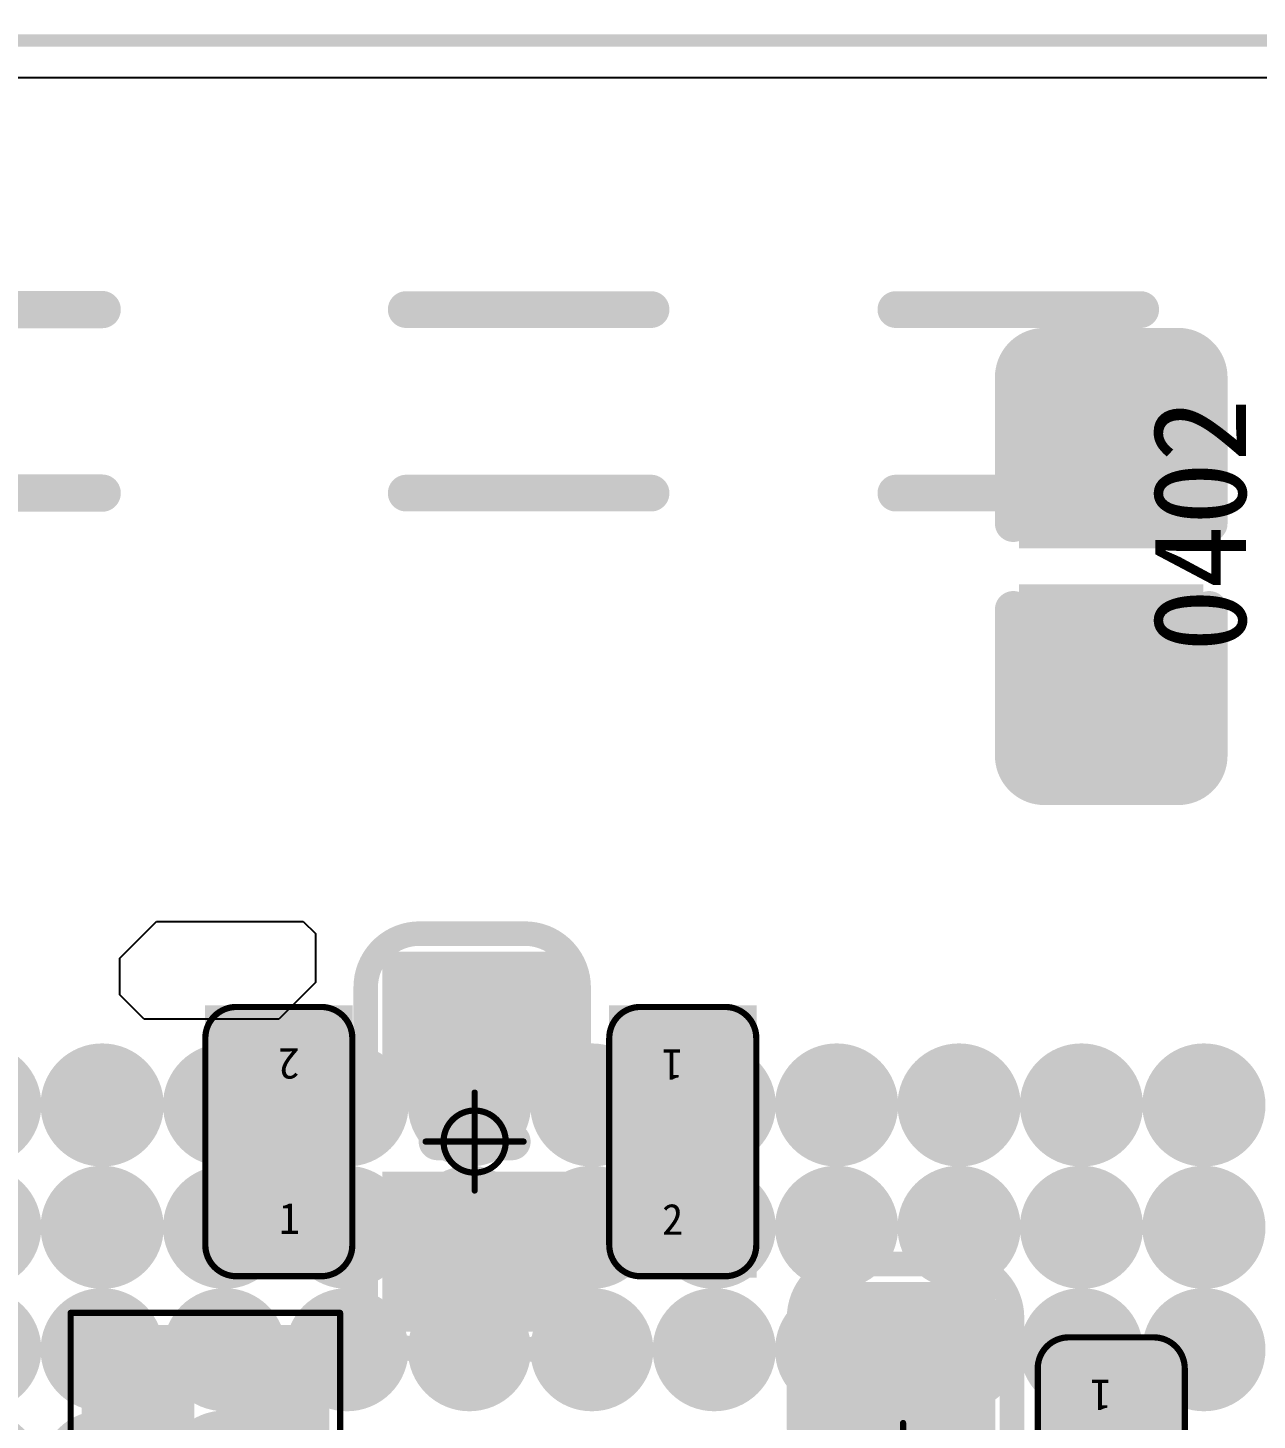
# Model space of a CAD drawing. Header units: millimetres. Extents: x 7.33 to 10.08, y 7.01 to 8.78.
# Drawn here: x 8.8348 to 9.0325, y 8.5606 to 8.7846 of the extents above; entities that cross this region are included whole.
import ezdxf

# ---------------------------------------------------------------- set-up
doc = ezdxf.new("R2010")
doc.units = ezdxf.units.MM
doc.header["$MEASUREMENT"] = 0
for name, color, linetype in [('BottomLayer', 5, 'Continuous'), ('BottomOverlay', 54, 'Continuous'), ('BottomPaste', 16, 'Continuous'), ('BottomSolder', 6, 'Continuous'), ('KeepOutLayer', 6, 'Continuous'), ('Mechanical1', 6, 'Continuous'), ('Mechanical15', 56, 'Continuous'), ('Mechanical20', 56, 'Continuous'), ('MidLayer5', 130, 'Continuous'), ('MidLayer6', 216, 'Continuous'), ('TopLayer', 1, 'Continuous'), ('TopOverlay', 2, 'Continuous'), ('TopPaste', 8, 'Continuous'), ('TopSolder', 216, 'Continuous')]:
    doc.layers.add(name, color=color, linetype=linetype)

# ---------------------------------------------------------------- blocks, each defined once
blk = doc.blocks.new('BGA153_13RX11R5X0R9_2L_B_15')
at = {"layer": 'BottomLayer', "const_width": 0.00591}
for points in [[(-0.11122, 0.12795, 1), (-0.10532, 0.12795, 1)], [(-0.09153, 0.12795, 1), (-0.08563, 0.12795, 1)], [(-0.07185, 0.12795, 1), (-0.06595, 0.12795, 1)], [(-0.05216, 0.12795, 1), (-0.04626, 0.12795, 1)], [(-0.03248, 0.12795, 1), (-0.02658, 0.12795, 1)], [(-0.01279, 0.12795, 1), (-0.00689, 0.12795, 1)], [(0.00689, 0.12795, 1), (0.01279, 0.12795, 1)], [(0.02658, 0.12795, 1), (0.03248, 0.12795, 1)], [(0.04626, 0.12795, 1), (0.05216, 0.12795, 1)], [(0.06595, 0.12795, 1), (0.07185, 0.12795, 1)], [(-0.11122, 0.10827, 1), (-0.10532, 0.10827, 1)], [(-0.09153, 0.10827, 1), (-0.08563, 0.10827, 1)], [(-0.07185, 0.10827, 1), (-0.06595, 0.10827, 1)], [(-0.05216, 0.10827, 1), (-0.04626, 0.10827, 1)], [(-0.03248, 0.10827, 1), (-0.02658, 0.10827, 1)], [(-0.01279, 0.10827, 1), (-0.00689, 0.10827, 1)], [(0.00689, 0.10827, 1), (0.01279, 0.10827, 1)], [(0.02658, 0.10827, 1), (0.03248, 0.10827, 1)], [(0.04626, 0.10827, 1), (0.05216, 0.10827, 1)], [(0.06595, 0.10827, 1), (0.07185, 0.10827, 1)], [(-0.11122, 0.08858, 1), (-0.10532, 0.08858, 1)], [(-0.09153, 0.08858, 1), (-0.08563, 0.08858, 1)], [(-0.07185, 0.08858, 1), (-0.06595, 0.08858, 1)], [(-0.05216, 0.08858, 1), (-0.04626, 0.08858, 1)], [(-0.03248, 0.08858, 1), (-0.02658, 0.08858, 1)], [(-0.01279, 0.08858, 1), (-0.00689, 0.08858, 1)], [(0.00689, 0.08858, 1), (0.01279, 0.08858, 1)], [(0.02658, 0.08858, 1), (0.03248, 0.08858, 1)], [(0.04626, 0.08858, 1), (0.05216, 0.08858, 1)], [(0.06595, 0.08858, 1), (0.07185, 0.08858, 1)]]:
    blk.add_lwpolyline(points, format="xyb", close=True, dxfattribs=at)
at = {"layer": 'BottomOverlay'}
for points, const_width in [([(-0.22638, 0.25591), (-0.10827, 0.25591)], 0.006), ([(-0.05937, 0.25591), (-0.02, 0.25591)], 0.00591), ([(0.01937, 0.25591), (0.05874, 0.25591)], 0.00591), ([(-0.22638, 0.22638), (-0.10827, 0.22638)], 0.006), ([(-0.05937, 0.22638), (-0.02, 0.22638)], 0.00591), ([(0.01937, 0.22638), (0.05874, 0.22638)], 0.00591)]:
    blk.add_lwpolyline(points, dxfattribs=dict(at, const_width=const_width))
for points, const_width in [([(-0.10977, 0.25591, 1), (-0.10677, 0.25591, 1)], 0.003), ([(-0.06085, 0.25591, 1), (-0.05789, 0.25591, 1)], 0.00295), ([(-0.02148, 0.25591, 1), (-0.01852, 0.25591, 1)], 0.00295), ([(0.01789, 0.25591, 1), (0.02085, 0.25591, 1)], 0.00295), ([(0.05726, 0.25591, 1), (0.06022, 0.25591, 1)], 0.00295), ([(-0.10977, 0.22638, 1), (-0.10677, 0.22638, 1)], 0.003), ([(-0.06085, 0.22638, 1), (-0.05789, 0.22638, 1)], 0.00295), ([(-0.02148, 0.22638, 1), (-0.01852, 0.22638, 1)], 0.00295), ([(0.01789, 0.22638, 1), (0.02085, 0.22638, 1)], 0.00295), ([(0.05726, 0.22638, 1), (0.06022, 0.22638, 1)], 0.00295)]:
    blk.add_lwpolyline(points, format="xyb", close=True, dxfattribs=dict(at, const_width=const_width))
at = {"layer": 'BottomPaste', "const_width": 0.00591}
for points in [[(-0.11122, 0.12795, 1), (-0.10532, 0.12795, 1)], [(-0.09153, 0.12795, 1), (-0.08563, 0.12795, 1)], [(-0.07185, 0.12795, 1), (-0.06595, 0.12795, 1)], [(-0.05216, 0.12795, 1), (-0.04626, 0.12795, 1)], [(-0.03248, 0.12795, 1), (-0.02658, 0.12795, 1)], [(-0.01279, 0.12795, 1), (-0.00689, 0.12795, 1)], [(0.00689, 0.12795, 1), (0.01279, 0.12795, 1)], [(0.02658, 0.12795, 1), (0.03248, 0.12795, 1)], [(0.04626, 0.12795, 1), (0.05216, 0.12795, 1)], [(0.06595, 0.12795, 1), (0.07185, 0.12795, 1)], [(-0.11122, 0.10827, 1), (-0.10532, 0.10827, 1)], [(-0.09153, 0.10827, 1), (-0.08563, 0.10827, 1)], [(-0.07185, 0.10827, 1), (-0.06595, 0.10827, 1)], [(-0.05216, 0.10827, 1), (-0.04626, 0.10827, 1)], [(-0.03248, 0.10827, 1), (-0.02658, 0.10827, 1)], [(-0.01279, 0.10827, 1), (-0.00689, 0.10827, 1)], [(0.00689, 0.10827, 1), (0.01279, 0.10827, 1)], [(0.02658, 0.10827, 1), (0.03248, 0.10827, 1)], [(0.04626, 0.10827, 1), (0.05216, 0.10827, 1)], [(0.06595, 0.10827, 1), (0.07185, 0.10827, 1)], [(-0.11122, 0.08858, 1), (-0.10532, 0.08858, 1)], [(-0.09153, 0.08858, 1), (-0.08563, 0.08858, 1)], [(-0.07185, 0.08858, 1), (-0.06595, 0.08858, 1)], [(-0.05216, 0.08858, 1), (-0.04626, 0.08858, 1)], [(-0.03248, 0.08858, 1), (-0.02658, 0.08858, 1)], [(-0.01279, 0.08858, 1), (-0.00689, 0.08858, 1)], [(0.00689, 0.08858, 1), (0.01279, 0.08858, 1)], [(0.02658, 0.08858, 1), (0.03248, 0.08858, 1)], [(0.04626, 0.08858, 1), (0.05216, 0.08858, 1)], [(0.06595, 0.08858, 1), (0.07185, 0.08858, 1)]]:
    blk.add_lwpolyline(points, format="xyb", close=True, dxfattribs=at)
at = {"layer": 'BottomSolder', "const_width": 0.00991}
for points in [[(-0.1329, 0.12795, 1), (-0.123, 0.12795, 1)], [(-0.11322, 0.12795, 1), (-0.10332, 0.12795, 1)], [(-0.09353, 0.12795, 1), (-0.08363, 0.12795, 1)], [(-0.07385, 0.12795, 1), (-0.06395, 0.12795, 1)], [(-0.05416, 0.12795, 1), (-0.04426, 0.12795, 1)], [(-0.03448, 0.12795, 1), (-0.02458, 0.12795, 1)], [(-0.01479, 0.12795, 1), (-0.00489, 0.12795, 1)], [(0.00489, 0.12795, 1), (0.01479, 0.12795, 1)], [(0.02458, 0.12795, 1), (0.03448, 0.12795, 1)], [(0.04426, 0.12795, 1), (0.05416, 0.12795, 1)], [(0.06395, 0.12795, 1), (0.07385, 0.12795, 1)], [(-0.1329, 0.10827, 1), (-0.123, 0.10827, 1)], [(-0.11322, 0.10827, 1), (-0.10332, 0.10827, 1)], [(-0.09353, 0.10827, 1), (-0.08363, 0.10827, 1)], [(-0.07385, 0.10827, 1), (-0.06395, 0.10827, 1)], [(-0.05416, 0.10827, 1), (-0.04426, 0.10827, 1)], [(-0.03448, 0.10827, 1), (-0.02458, 0.10827, 1)], [(-0.01479, 0.10827, 1), (-0.00489, 0.10827, 1)], [(0.00489, 0.10827, 1), (0.01479, 0.10827, 1)], [(0.02458, 0.10827, 1), (0.03448, 0.10827, 1)], [(0.04426, 0.10827, 1), (0.05416, 0.10827, 1)], [(0.06395, 0.10827, 1), (0.07385, 0.10827, 1)], [(-0.1329, 0.08858, 1), (-0.123, 0.08858, 1)], [(-0.11322, 0.08858, 1), (-0.10332, 0.08858, 1)], [(-0.09353, 0.08858, 1), (-0.08363, 0.08858, 1)], [(-0.07385, 0.08858, 1), (-0.06395, 0.08858, 1)], [(-0.05416, 0.08858, 1), (-0.04426, 0.08858, 1)], [(-0.03448, 0.08858, 1), (-0.02458, 0.08858, 1)], [(-0.01479, 0.08858, 1), (-0.00489, 0.08858, 1)], [(0.00489, 0.08858, 1), (0.01479, 0.08858, 1)], [(0.02458, 0.08858, 1), (0.03448, 0.08858, 1)], [(0.04426, 0.08858, 1), (0.05416, 0.08858, 1)], [(0.06395, 0.08858, 1), (0.07385, 0.08858, 1)], [(-0.1329, 0.0689, 1), (-0.123, 0.0689, 1)], [(-0.11322, 0.0689, 1), (-0.10332, 0.0689, 1)], [(-0.09353, 0.0689, 1), (-0.08363, 0.0689, 1)]]:
    blk.add_lwpolyline(points, format="xyb", close=True, dxfattribs=at)
blk = doc.blocks.new('R0201_92')
at = {"layer": 'TopLayer'}
for points in [[(-0.01792, -0.00787), (-0.00375, -0.00787), (-0.01792, 0.00788), (-0.00375, 0.00788)], [(0.00374, -0.00787), (0.01791, -0.00787), (0.00374, 0.00788), (0.01791, 0.00788)]]:
    blk.add_solid(points, dxfattribs=at)
at = {"layer": 'TopOverlay', "const_width": 0.001}
for points in [[(-0.02166, 0.01182), (0.02166, 0.01182)], [(-0.02166, -0.01182), (-0.02166, 0.01182)], [(0.02166, -0.01182), (0.02166, 0.01182)], [(-0.02166, -0.01182), (0.02166, -0.01182)]]:
    blk.add_lwpolyline(points, dxfattribs=at)
at = {"layer": 'TopOverlay', "const_width": 0.0005}
for points in [[(-0.02191, 0.01182, 1), (-0.02141, 0.01182, 1)], [(-0.02191, 0.01182, 1), (-0.02141, 0.01182, 1)], [(0.02141, 0.01182, 1), (0.02191, 0.01182, 1)], [(0.02141, 0.01182, 1), (0.02191, 0.01182, 1)], [(-0.02191, -0.01182, 1), (-0.02141, -0.01182, 1)], [(-0.02191, -0.01182, 1), (-0.02141, -0.01182, 1)], [(0.02141, -0.01182, 1), (0.02191, -0.01182, 1)], [(0.02141, -0.01182, 1), (0.02191, -0.01182, 1)]]:
    blk.add_lwpolyline(points, format="xyb", close=True, dxfattribs=at)
at = {"layer": 'TopPaste'}
for points in [[(-0.01792, -0.00787), (-0.00375, -0.00787), (-0.01792, 0.00788), (-0.00375, 0.00788)], [(0.00374, -0.00787), (0.01791, -0.00787), (0.00374, 0.00788), (0.01791, 0.00788)]]:
    blk.add_solid(points, dxfattribs=at)
at = {"layer": 'TopSolder'}
for points in [[(-0.01992, -0.00987), (-0.00175, -0.00987), (-0.01992, 0.00988), (-0.00175, 0.00988)], [(0.00174, -0.00987), (0.01991, -0.00987), (0.00174, 0.00988), (0.01991, 0.00988)]]:
    blk.add_solid(points, dxfattribs=at)
blk = doc.blocks.new('C0201_358')
at = {"layer": 'TopLayer'}
for points in [[(-0.01792, -0.00787), (-0.00375, -0.00787), (-0.01792, 0.00788), (-0.00375, 0.00788)], [(0.00374, -0.00787), (0.01791, -0.00787), (0.00374, 0.00788), (0.01791, 0.00788)]]:
    blk.add_solid(points, dxfattribs=at)
at = {"layer": 'TopOverlay', "const_width": 0.001}
for points in [[(-0.02166, 0.00681, -0.414178), (-0.01666, 0.01182)], [(0.01665, 0.01182, -0.414132), (0.02166, 0.00681)], [(-0.01666, -0.01182, -0.414249), (-0.02166, -0.00681)], [(0.02166, -0.00681, -0.414214), (0.01665, -0.01182)]]:
    blk.add_lwpolyline(points, format="xyb", dxfattribs=at)
for points in [[(-0.01666, 0.01182), (0.01665, 0.01182)], [(-0.02166, 0.00681), (-0.02166, -0.00681)], [(0.02166, 0.00681), (0.02166, -0.00681)], [(-0.01666, -0.01182), (0.01665, -0.01182)]]:
    blk.add_lwpolyline(points, dxfattribs=at)
at = {"layer": 'TopOverlay', "const_width": 0.0005}
for points in [[(-0.01691, 0.01182, 1), (-0.01641, 0.01182, 1)], [(-0.01691, 0.01182, 1), (-0.01641, 0.01182, 1)], [(0.0164, 0.01182, 1), (0.0169, 0.01182, 1)], [(0.0164, 0.01182, 1), (0.0169, 0.01182, 1)], [(-0.02191, 0.00681, 1), (-0.02141, 0.00681, 1)], [(-0.02191, 0.00681, 1), (-0.02141, 0.00681, 1)], [(0.02141, 0.00681, 1), (0.02191, 0.00681, 1)], [(0.02141, 0.00681, 1), (0.02191, 0.00681, 1)], [(-0.02191, -0.00681, 1), (-0.02141, -0.00681, 1)], [(-0.02191, -0.00681, 1), (-0.02141, -0.00681, 1)], [(0.02141, -0.00681, 1), (0.02191, -0.00681, 1)], [(0.02141, -0.00681, 1), (0.02191, -0.00681, 1)], [(-0.01691, -0.01182, 1), (-0.01641, -0.01182, 1)], [(-0.01691, -0.01182, 1), (-0.01641, -0.01182, 1)], [(0.0164, -0.01182, 1), (0.0169, -0.01182, 1)], [(0.0164, -0.01182, 1), (0.0169, -0.01182, 1)]]:
    blk.add_lwpolyline(points, format="xyb", close=True, dxfattribs=at)
at = {"layer": 'TopPaste'}
for points in [[(-0.01792, -0.00787), (-0.00375, -0.00787), (-0.01792, 0.00788), (-0.00375, 0.00788)], [(0.00374, -0.00787), (0.01791, -0.00787), (0.00374, 0.00788), (0.01791, 0.00788)]]:
    blk.add_solid(points, dxfattribs=at)
at = {"layer": 'TopSolder'}
for points in [[(-0.02192, -0.01187), (0.00025, -0.01187), (-0.02192, 0.01188), (0.00025, 0.01188)], [(-0.00026, -0.01187), (0.02191, -0.01187), (-0.00026, 0.01188), (0.02191, 0.01188)]]:
    blk.add_solid(points, dxfattribs=at)
at = {"layer": 'Mechanical20'}
for s, rotation, p in [('1', 270, (-0.01484, 0)), ('2', 90, (0.015, -0.00333))]:
    blk.add_text(s, height=0.005, rotation=rotation, dxfattribs=at).set_placement(p)
blk = doc.blocks.new('C0402_360')
at = {"layer": 'Mechanical15', "const_width": 0.001}
for points in [[(0, 0.00788), (0, -0.00787)], [(-0.00787, 0), (0.00788, 0)]]:
    blk.add_lwpolyline(points, dxfattribs=at)
at = {"layer": 'Mechanical15'}
for points, const_width in [([(-0.00025, 0.00788, 1), (0.00025, 0.00788, 1)], 0.0005), ([(0.005, 0, 1), (-0.005, 0, 1)], 0.001), ([(-0.00812, 0, 1), (-0.00762, 0, 1)], 0.0005), ([(-0.00525, 0, 1), (-0.00475, 0, 1)], 0.0005), ([(0.00475, 0, 1), (0.00525, 0, 1)], 0.0005), ([(0.00763, 0, 1), (0.00813, 0, 1)], 0.0005), ([(-0.00025, -0.00787, 1), (0.00025, -0.00787, 1)], 0.0005)]:
    blk.add_lwpolyline(points, format="xyb", close=True, dxfattribs=dict(at, const_width=const_width))
at = {"layer": 'TopLayer'}
for points in [[(-0.02657, -0.01082), (-0.00886, -0.01082), (-0.02657, 0.01083), (-0.00886, 0.01083)], [(0.00886, -0.01083), (0.02657, -0.01083), (0.00886, 0.01083), (0.02657, 0.01083)]]:
    blk.add_solid(points, dxfattribs=at)
at = {"layer": 'TopOverlay', "const_width": 0.00394}
for points in [[(-0.03346, 0.00886, -0.414214), (-0.0248, 0.01752)], [(0.0248, 0.01752, -0.414214), (0.03346, 0.00886)], [(-0.0248, -0.01673, -0.414214), (-0.03346, -0.00807)], [(0.03346, -0.00807, -0.414214), (0.0248, -0.01673)]]:
    blk.add_lwpolyline(points, format="xyb", dxfattribs=at)
at = {"layer": 'TopOverlay'}
for points, const_width in [([(-0.02578, 0.01752, 1), (-0.02382, 0.01752, 1)], 0.00197), ([(-0.02559, 0.01752, 1), (-0.02362, 0.01752, 1)], 0.00197), ([(-0.00787, 0.01752, 1), (-0.0059, 0.01752, 1)], 0.00197), ([(0.00591, 0.01752, 1), (0.00787, 0.01752, 1)], 0.00197), ([(0.02362, 0.01752, 1), (0.02559, 0.01752, 1)], 0.00197), ([(0.02382, 0.01752, 1), (0.02579, 0.01752, 1)], 0.00197), ([(-0.03445, 0.00886, 1), (-0.03248, 0.00886, 1)], 0.00197), ([(-0.03445, 0.00886, 1), (-0.03248, 0.00886, 1)], 0.00197), ([(-0.0015, 0.006, 1), (0.0015, 0.006, 1)], 0.003), ([(0.03248, 0.00886, 1), (0.03445, 0.00886, 1)], 0.00197), ([(0.03248, 0.00886, 1), (0.03445, 0.00886, 1)], 0.00197), ([(-0.0015, -0.006, 1), (0.0015, -0.006, 1)], 0.003), ([(-0.03445, -0.00807, 1), (-0.03248, -0.00807, 1)], 0.00197), ([(-0.03445, -0.00807, 1), (-0.03248, -0.00807, 1)], 0.00197), ([(0.03248, -0.00807, 1), (0.03445, -0.00807, 1)], 0.00197), ([(0.03248, -0.00807, 1), (0.03445, -0.00807, 1)], 0.00197), ([(-0.02578, -0.01673, 1), (-0.02382, -0.01673, 1)], 0.00197), ([(-0.02559, -0.01673, 1), (-0.02362, -0.01673, 1)], 0.00197), ([(-0.00787, -0.01673, 1), (-0.0059, -0.01673, 1)], 0.00197), ([(0.00591, -0.01673, 1), (0.00787, -0.01673, 1)], 0.00197), ([(0.02362, -0.01673, 1), (0.02559, -0.01673, 1)], 0.00197), ([(0.02382, -0.01673, 1), (0.02579, -0.01673, 1)], 0.00197)]:
    blk.add_lwpolyline(points, format="xyb", close=True, dxfattribs=dict(at, const_width=const_width))
for points, const_width in [([(-0.0246, 0.01752), (-0.00689, 0.01752)], 0.00394), ([(0.00689, 0.01752), (0.02461, 0.01752)], 0.00394), ([(-0.03346, 0.00886), (-0.03346, -0.00807)], 0.00394), ([(0, 0.006), (0, -0.006)], 0.006), ([(0.03346, 0.00886), (0.03346, -0.00807)], 0.00394), ([(-0.0246, -0.01673), (-0.00689, -0.01673)], 0.00394), ([(0.00689, -0.01673), (0.02461, -0.01673)], 0.00394)]:
    blk.add_lwpolyline(points, dxfattribs=dict(at, const_width=const_width))
at = {"layer": 'TopPaste'}
for points in [[(-0.02657, -0.01082), (-0.00886, -0.01082), (-0.02657, 0.01083), (-0.00886, 0.01083)], [(0.00886, -0.01083), (0.02657, -0.01083), (0.00886, 0.01083), (0.02657, 0.01083)]]:
    blk.add_solid(points, dxfattribs=at)
at = {"layer": 'TopSolder'}
for points in [[(-0.03057, -0.01482), (-0.00486, -0.01482), (-0.03057, 0.01483), (-0.00486, 0.01483)], [(0.00486, -0.01483), (0.03057, -0.01483), (0.00486, 0.01483), (0.03057, 0.01483)]]:
    blk.add_solid(points, dxfattribs=at)
blk = doc.blocks.new('C0201_361')
at = {"layer": 'TopLayer'}
for points in [[(-0.01792, -0.00787), (-0.00375, -0.00787), (-0.01792, 0.00788), (-0.00375, 0.00788)], [(0.00374, -0.00787), (0.01791, -0.00787), (0.00374, 0.00788), (0.01791, 0.00788)]]:
    blk.add_solid(points, dxfattribs=at)
at = {"layer": 'TopOverlay', "const_width": 0.001}
for points in [[(-0.02166, 0.00681, -0.414178), (-0.01666, 0.01182)], [(0.01665, 0.01182, -0.414132), (0.02166, 0.00681)], [(-0.01666, -0.01182, -0.414249), (-0.02166, -0.00681)], [(0.02166, -0.00681, -0.414214), (0.01665, -0.01182)]]:
    blk.add_lwpolyline(points, format="xyb", dxfattribs=at)
for points in [[(-0.01666, 0.01182), (0.01665, 0.01182)], [(-0.02166, 0.00681), (-0.02166, -0.00681)], [(0.02166, 0.00681), (0.02166, -0.00681)], [(-0.01666, -0.01182), (0.01665, -0.01182)]]:
    blk.add_lwpolyline(points, dxfattribs=at)
at = {"layer": 'TopOverlay', "const_width": 0.0005}
for points in [[(-0.01691, 0.01182, 1), (-0.01641, 0.01182, 1)], [(-0.01691, 0.01182, 1), (-0.01641, 0.01182, 1)], [(0.0164, 0.01182, 1), (0.0169, 0.01182, 1)], [(0.0164, 0.01182, 1), (0.0169, 0.01182, 1)], [(-0.02191, 0.00681, 1), (-0.02141, 0.00681, 1)], [(-0.02191, 0.00681, 1), (-0.02141, 0.00681, 1)], [(0.02141, 0.00681, 1), (0.02191, 0.00681, 1)], [(0.02141, 0.00681, 1), (0.02191, 0.00681, 1)], [(-0.02191, -0.00681, 1), (-0.02141, -0.00681, 1)], [(-0.02191, -0.00681, 1), (-0.02141, -0.00681, 1)], [(0.02141, -0.00681, 1), (0.02191, -0.00681, 1)], [(0.02141, -0.00681, 1), (0.02191, -0.00681, 1)], [(-0.01691, -0.01182, 1), (-0.01641, -0.01182, 1)], [(-0.01691, -0.01182, 1), (-0.01641, -0.01182, 1)], [(0.0164, -0.01182, 1), (0.0169, -0.01182, 1)], [(0.0164, -0.01182, 1), (0.0169, -0.01182, 1)]]:
    blk.add_lwpolyline(points, format="xyb", close=True, dxfattribs=at)
at = {"layer": 'TopPaste'}
for points in [[(-0.01792, -0.00787), (-0.00375, -0.00787), (-0.01792, 0.00788), (-0.00375, 0.00788)], [(0.00374, -0.00787), (0.01791, -0.00787), (0.00374, 0.00788), (0.01791, 0.00788)]]:
    blk.add_solid(points, dxfattribs=at)
at = {"layer": 'TopSolder'}
for points in [[(-0.02192, -0.01187), (0.00025, -0.01187), (-0.02192, 0.01188), (0.00025, 0.01188)], [(-0.00026, -0.01187), (0.02191, -0.01187), (-0.00026, 0.01188), (0.02191, 0.01188)]]:
    blk.add_solid(points, dxfattribs=at)
at = {"layer": 'Mechanical20'}
for s, rotation, p in [('1', 270, (-0.01484, 0)), ('2', 90, (0.015, -0.00333))]:
    blk.add_text(s, height=0.005, rotation=rotation, dxfattribs=at).set_placement(p)
blk = doc.blocks.new('C0402_367')
at = {"layer": 'Mechanical15', "const_width": 0.001}
for points in [[(0, -0.00787), (0, 0.00788)], [(0.00788, 0), (-0.00787, 0)]]:
    blk.add_lwpolyline(points, dxfattribs=at)
at = {"layer": 'Mechanical15'}
for points, const_width in [([(-0.00025, 0.00788, 1), (0.00025, 0.00788, 1)], 0.0005), ([(0.005, 0, 1), (-0.005, 0, 1)], 0.001), ([(-0.00812, 0, 1), (-0.00762, 0, 1)], 0.0005), ([(-0.00525, 0, 1), (-0.00475, 0, 1)], 0.0005), ([(0.00475, 0, 1), (0.00525, 0, 1)], 0.0005), ([(0.00763, 0, 1), (0.00813, 0, 1)], 0.0005), ([(-0.00025, -0.00787, 1), (0.00025, -0.00787, 1)], 0.0005)]:
    blk.add_lwpolyline(points, format="xyb", close=True, dxfattribs=dict(at, const_width=const_width))
at = {"layer": 'TopLayer'}
for points in [[(-0.02657, -0.01082), (-0.00886, -0.01082), (-0.02657, 0.01083), (-0.00886, 0.01083)], [(0.00886, -0.01083), (0.02657, -0.01083), (0.00886, 0.01083), (0.02657, 0.01083)]]:
    blk.add_solid(points, dxfattribs=at)
at = {"layer": 'TopOverlay', "const_width": 0.00394}
for points in [[(-0.03346, 0.00886, -0.414214), (-0.0248, 0.01752)], [(0.0248, 0.01752, -0.414214), (0.03346, 0.00886)], [(-0.0248, -0.01673, -0.414214), (-0.03346, -0.00807)], [(0.03346, -0.00807, -0.414214), (0.0248, -0.01673)]]:
    blk.add_lwpolyline(points, format="xyb", dxfattribs=at)
at = {"layer": 'TopOverlay'}
for points, const_width in [([(-0.02578, 0.01752, 1), (-0.02382, 0.01752, 1)], 0.00197), ([(-0.02559, 0.01752, 1), (-0.02362, 0.01752, 1)], 0.00197), ([(-0.00787, 0.01752, 1), (-0.0059, 0.01752, 1)], 0.00197), ([(0.00591, 0.01752, 1), (0.00787, 0.01752, 1)], 0.00197), ([(0.02362, 0.01752, 1), (0.02559, 0.01752, 1)], 0.00197), ([(0.02382, 0.01752, 1), (0.02579, 0.01752, 1)], 0.00197), ([(-0.03445, 0.00886, 1), (-0.03248, 0.00886, 1)], 0.00197), ([(-0.03445, 0.00886, 1), (-0.03248, 0.00886, 1)], 0.00197), ([(-0.0015, 0.006, 1), (0.0015, 0.006, 1)], 0.003), ([(0.03248, 0.00886, 1), (0.03445, 0.00886, 1)], 0.00197), ([(0.03248, 0.00886, 1), (0.03445, 0.00886, 1)], 0.00197), ([(-0.0015, -0.006, 1), (0.0015, -0.006, 1)], 0.003), ([(-0.03445, -0.00807, 1), (-0.03248, -0.00807, 1)], 0.00197), ([(-0.03445, -0.00807, 1), (-0.03248, -0.00807, 1)], 0.00197), ([(0.03248, -0.00807, 1), (0.03445, -0.00807, 1)], 0.00197), ([(0.03248, -0.00807, 1), (0.03445, -0.00807, 1)], 0.00197), ([(-0.02578, -0.01673, 1), (-0.02382, -0.01673, 1)], 0.00197), ([(-0.02559, -0.01673, 1), (-0.02362, -0.01673, 1)], 0.00197), ([(-0.00787, -0.01673, 1), (-0.0059, -0.01673, 1)], 0.00197), ([(0.00591, -0.01673, 1), (0.00787, -0.01673, 1)], 0.00197), ([(0.02362, -0.01673, 1), (0.02559, -0.01673, 1)], 0.00197), ([(0.02382, -0.01673, 1), (0.02579, -0.01673, 1)], 0.00197)]:
    blk.add_lwpolyline(points, format="xyb", close=True, dxfattribs=dict(at, const_width=const_width))
for points, const_width in [([(-0.00689, 0.01752), (-0.0246, 0.01752)], 0.00394), ([(0.02461, 0.01752), (0.00689, 0.01752)], 0.00394), ([(-0.03346, -0.00807), (-0.03346, 0.00886)], 0.00394), ([(0, -0.006), (0, 0.006)], 0.006), ([(0.03346, -0.00807), (0.03346, 0.00886)], 0.00394), ([(-0.00689, -0.01673), (-0.0246, -0.01673)], 0.00394), ([(0.02461, -0.01673), (0.00689, -0.01673)], 0.00394)]:
    blk.add_lwpolyline(points, dxfattribs=dict(at, const_width=const_width))
at = {"layer": 'TopPaste'}
for points in [[(-0.02657, -0.01082), (-0.00886, -0.01082), (-0.02657, 0.01083), (-0.00886, 0.01083)], [(0.00886, -0.01083), (0.02657, -0.01083), (0.00886, 0.01083), (0.02657, 0.01083)]]:
    blk.add_solid(points, dxfattribs=at)
at = {"layer": 'TopSolder'}
for points in [[(-0.03057, -0.01482), (-0.00486, -0.01482), (-0.03057, 0.01483), (-0.00486, 0.01483)], [(0.00486, -0.01483), (0.03057, -0.01483), (0.00486, 0.01483), (0.03057, 0.01483)]]:
    blk.add_solid(points, dxfattribs=at)
blk = doc.blocks.new('C0201_368')
at = {"layer": 'TopLayer'}
for points in [[(-0.01792, -0.00787), (-0.00375, -0.00787), (-0.01792, 0.00788), (-0.00375, 0.00788)], [(0.00374, -0.00787), (0.01791, -0.00787), (0.00374, 0.00788), (0.01791, 0.00788)]]:
    blk.add_solid(points, dxfattribs=at)
at = {"layer": 'TopOverlay', "const_width": 0.001}
for points in [[(-0.02166, 0.00681, -0.414178), (-0.01666, 0.01182)], [(0.01665, 0.01182, -0.414132), (0.02166, 0.00681)], [(-0.01666, -0.01182, -0.414249), (-0.02166, -0.00681)], [(0.02166, -0.00681, -0.414214), (0.01665, -0.01182)]]:
    blk.add_lwpolyline(points, format="xyb", dxfattribs=at)
for points in [[(0.01665, 0.01182), (-0.01666, 0.01182)], [(-0.02166, -0.00681), (-0.02166, 0.00681)], [(0.02166, -0.00681), (0.02166, 0.00681)], [(0.01665, -0.01182), (-0.01666, -0.01182)]]:
    blk.add_lwpolyline(points, dxfattribs=at)
at = {"layer": 'TopOverlay', "const_width": 0.0005}
for points in [[(-0.01691, 0.01182, 1), (-0.01641, 0.01182, 1)], [(-0.01691, 0.01182, 1), (-0.01641, 0.01182, 1)], [(0.0164, 0.01182, 1), (0.0169, 0.01182, 1)], [(0.0164, 0.01182, 1), (0.0169, 0.01182, 1)], [(-0.02191, 0.00681, 1), (-0.02141, 0.00681, 1)], [(-0.02191, 0.00681, 1), (-0.02141, 0.00681, 1)], [(0.02141, 0.00681, 1), (0.02191, 0.00681, 1)], [(0.02141, 0.00681, 1), (0.02191, 0.00681, 1)], [(-0.02191, -0.00681, 1), (-0.02141, -0.00681, 1)], [(-0.02191, -0.00681, 1), (-0.02141, -0.00681, 1)], [(0.02141, -0.00681, 1), (0.02191, -0.00681, 1)], [(0.02141, -0.00681, 1), (0.02191, -0.00681, 1)], [(-0.01691, -0.01182, 1), (-0.01641, -0.01182, 1)], [(-0.01691, -0.01182, 1), (-0.01641, -0.01182, 1)], [(0.0164, -0.01182, 1), (0.0169, -0.01182, 1)], [(0.0164, -0.01182, 1), (0.0169, -0.01182, 1)]]:
    blk.add_lwpolyline(points, format="xyb", close=True, dxfattribs=at)
at = {"layer": 'TopPaste'}
for points in [[(-0.01792, -0.00787), (-0.00375, -0.00787), (-0.01792, 0.00788), (-0.00375, 0.00788)], [(0.00374, -0.00787), (0.01791, -0.00787), (0.00374, 0.00788), (0.01791, 0.00788)]]:
    blk.add_solid(points, dxfattribs=at)
at = {"layer": 'TopSolder'}
for points in [[(-0.02192, -0.01187), (0.00025, -0.01187), (-0.02192, 0.01188), (0.00025, 0.01188)], [(-0.00026, -0.01187), (0.02191, -0.01187), (-0.00026, 0.01188), (0.02191, 0.01188)]]:
    blk.add_solid(points, dxfattribs=at)
at = {"layer": 'Mechanical20'}
for s, rotation, p in [('1', -90, (-0.01484, 0)), ('2', 90, (0.015, -0.00333))]:
    blk.add_text(s, height=0.005, rotation=rotation, dxfattribs=at).set_placement(p)
blk = doc.blocks.new('C0402_407')
at = {"layer": 'TopLayer'}
for points in [[(-0.02855, 0.01083), (-0.02855, -0.01082), (-0.0069, 0.01083), (-0.0069, -0.01082)], [(0.0069, 0.01083), (0.0069, -0.01082), (0.02855, 0.01083), (0.02855, -0.01082)]]:
    blk.add_solid(points, dxfattribs=at)
at = {"layer": 'TopOverlay', "const_width": 0.00591}
for points in [[(-0.03543, 0.01075, -0.414331), (-0.03043, 0.01575)], [(0.03043, 0.01575, -0.414331), (0.03543, 0.01075)], [(-0.03043, -0.01575, -0.414249), (-0.03543, -0.01075)], [(0.03543, -0.01075, -0.414249), (0.03043, -0.01575)]]:
    blk.add_lwpolyline(points, format="xyb", dxfattribs=at)
for points in [[(-0.03043, 0.01575), (-0.0069, 0.01575)], [(0.0069, 0.01575), (0.03043, 0.01575)], [(-0.03543, 0.01075), (-0.03543, -0.01075)], [(0.03543, 0.01075), (0.03543, -0.01075)], [(-0.03043, -0.01575), (-0.0069, -0.01575)], [(0.0069, -0.01575), (0.03043, -0.01575)]]:
    blk.add_lwpolyline(points, dxfattribs=at)
at = {"layer": 'TopOverlay', "const_width": 0.00295}
for points in [[(-0.03191, 0.01575, 1), (-0.02895, 0.01575, 1)], [(-0.03191, 0.01575, 1), (-0.02895, 0.01575, 1)], [(-0.00837, 0.01575, 1), (-0.00542, 0.01575, 1)], [(0.00543, 0.01575, 1), (0.00838, 0.01575, 1)], [(0.02895, 0.01575, 1), (0.03191, 0.01575, 1)], [(0.02895, 0.01575, 1), (0.03191, 0.01575, 1)], [(-0.03691, 0.01075, 1), (-0.03395, 0.01075, 1)], [(-0.03691, 0.01075, 1), (-0.03395, 0.01075, 1)], [(0.03395, 0.01075, 1), (0.03691, 0.01075, 1)], [(0.03395, 0.01075, 1), (0.03691, 0.01075, 1)], [(-0.03691, -0.01075, 1), (-0.03395, -0.01075, 1)], [(-0.03691, -0.01075, 1), (-0.03395, -0.01075, 1)], [(0.03395, -0.01075, 1), (0.03691, -0.01075, 1)], [(0.03395, -0.01075, 1), (0.03691, -0.01075, 1)], [(-0.03191, -0.01575, 1), (-0.02895, -0.01575, 1)], [(-0.03191, -0.01575, 1), (-0.02895, -0.01575, 1)], [(-0.00837, -0.01575, 1), (-0.00542, -0.01575, 1)], [(0.00543, -0.01575, 1), (0.00838, -0.01575, 1)], [(0.02895, -0.01575, 1), (0.03191, -0.01575, 1)], [(0.02895, -0.01575, 1), (0.03191, -0.01575, 1)]]:
    blk.add_lwpolyline(points, format="xyb", close=True, dxfattribs=at)
at = {"layer": 'TopPaste'}
for points in [[(-0.02855, 0.01083), (-0.02855, -0.01082), (-0.0069, 0.01083), (-0.0069, -0.01082)], [(0.0069, 0.01083), (0.0069, -0.01082), (0.02855, 0.01083), (0.02855, -0.01082)]]:
    blk.add_solid(points, dxfattribs=at)
at = {"layer": 'TopSolder'}
for points in [[(-0.03254, 0.01483), (-0.03254, -0.01482), (-0.0029, 0.01483), (-0.0029, -0.01482)], [(0.0029, 0.01483), (0.0029, -0.01482), (0.03254, 0.01483), (0.03254, -0.01482)]]:
    blk.add_solid(points, dxfattribs=at)

msp = doc.modelspace()

# ---------------------------------------------------------------- linework, layer by layer
at = {"layer": 'BottomLayer'}
for p, q in [((8.84957, 8.63491), (8.85547, 8.64082)), ((8.85547, 8.64082), (8.87909, 8.64082)), ((8.87909, 8.64082), (8.88106, 8.63885)), ((8.88106, 8.63885), (8.88106, 8.63098)), ((8.84957, 8.62901), (8.84957, 8.63491)), ((8.88106, 8.63098), (8.87516, 8.62507)), ((8.8535, 8.62507), (8.84957, 8.62901)), ((8.87516, 8.62507), (8.8535, 8.62507))]:
    msp.add_line(p, q, dxfattribs=at)
at = {"layer": 'KeepOutLayer', "const_width": 0.00197}
msp.add_lwpolyline([(7.3575, 8.78251), (10.05037, 8.78251)], dxfattribs=at)
at = {"layer": 'MidLayer5'}
msp.add_line((7.3575, 8.77658), (10.05037, 8.77658), dxfattribs=at)
at = {"layer": 'MidLayer6'}
msp.add_line((7.3575, 8.77658), (10.05037, 8.77658), dxfattribs=at)

# ---------------------------------------------------------------- block references
msp.add_blockref('BGA153_13RX11R5X0R9_2L_B_15', (8.95502, 8.48333))
for name, p, rotation in [('C0402_407', (9.00902, 8.69791), 270), ('C0402_367', (8.90665, 8.60539), 90), ('C0201_368', (8.87516, 8.60539), 90), ('C0201_358', (8.94012, 8.60539), 270), ('C0402_360', (8.97555, 8.55224), 270), ('R0201_92', (8.86335, 8.56602), 360), ('C0201_361', (9.00902, 8.55224), 270)]:
    msp.add_blockref(name, p, dxfattribs=dict(rotation=rotation))

# ---------------------------------------------------------------- texts
at = {"layer": 'Mechanical1'}
msp.add_text('0402', height=0.015, rotation=90, dxfattribs=at).set_placement((9.03067, 8.68413))

doc.saveas('drawing.dxf')
